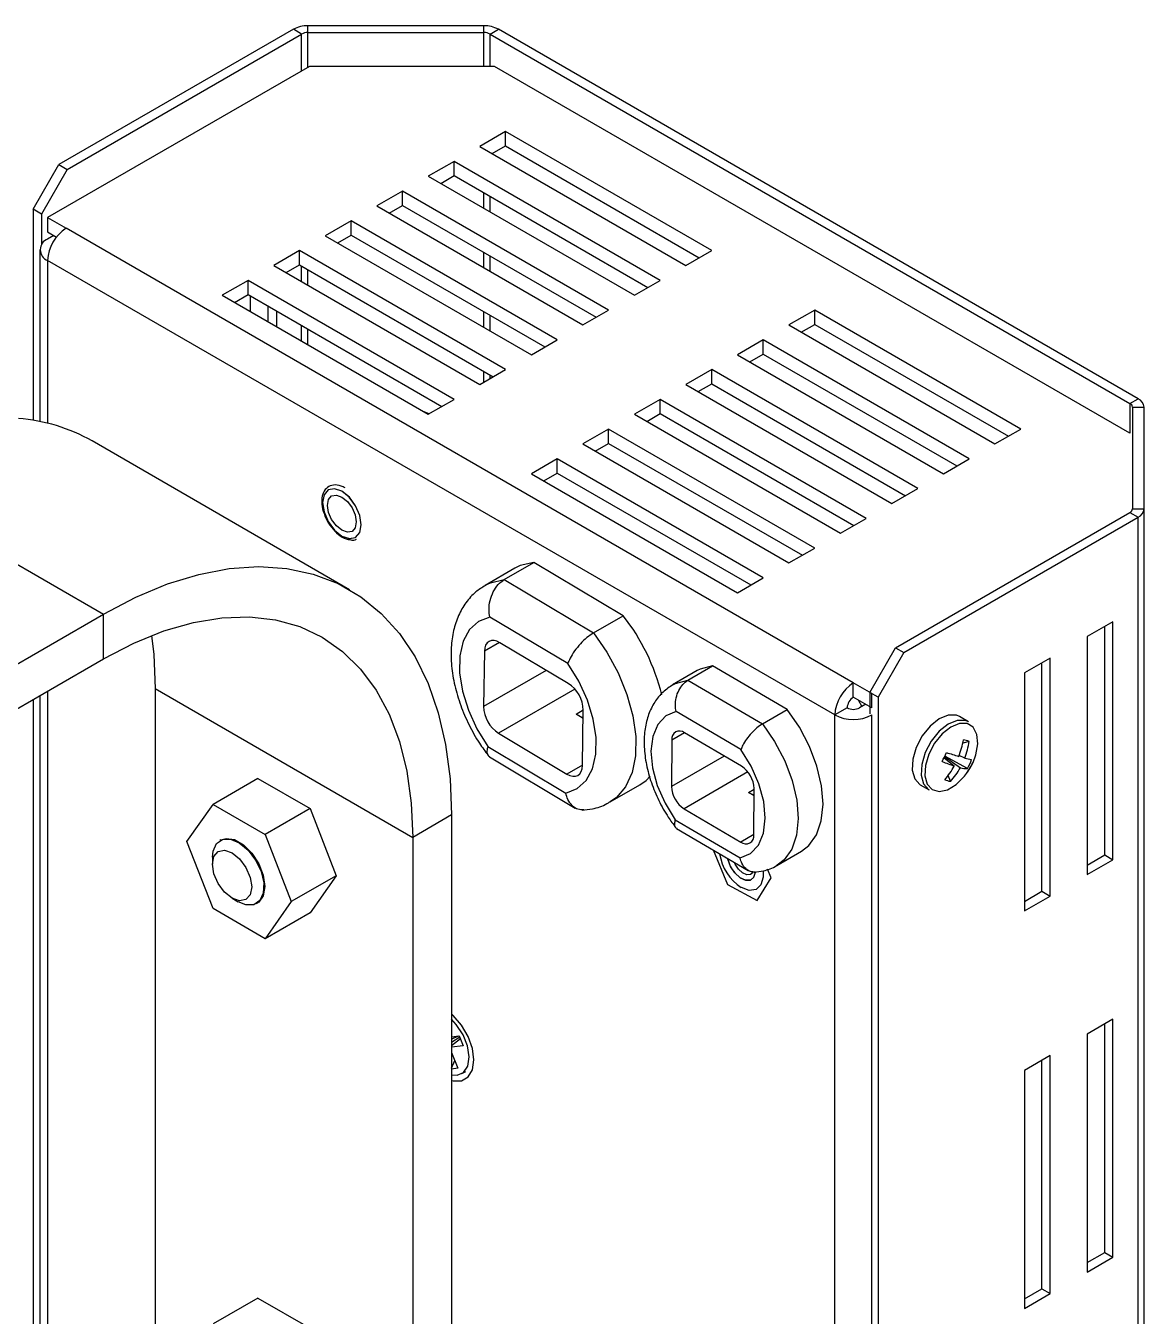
# Model space of a CAD drawing. Extents: x 2 to 136, y 1 to 99.
# Drawn here: x 103.138 to 106.976, y 18.283 to 22.71 of the extents above; entities that cross this region are included whole.
import ezdxf

# ---------------------------------------------------------------- set-up
doc = ezdxf.new("R2010")
doc.units = 0
doc.header["$MEASUREMENT"] = 0
doc.layers.add('OBJECT', color=7, linetype='CONTINUOUS')

msp = doc.modelspace()

# ---------------------------------------------------------------- linework, layer by layer
at = {"layer": 'OBJECT'}
for p, q in [((104.106, 22.6867), (104.106, 22.7098)), ((104.7104, 22.7098), (104.106, 22.7098)), ((104.7104, 22.6867), (104.7104, 22.7098)), ((104.0565, 22.698), (103.2521, 22.2336)), ((103.2804, 22.2173), (104.0848, 22.6816)), ((104.0848, 22.6816), (104.0565, 22.698)), ((104.0848, 22.5551), (104.0848, 22.6816)), ((104.106, 22.6867), (104.7104, 22.6867)), ((104.106, 22.5673), (104.106, 22.6867)), ((104.7104, 22.5707), (104.7104, 22.6867)), ((104.7317, 22.6816), (104.7599, 22.698)), ((104.7317, 22.6816), (106.9273, 21.4141)), ((104.7317, 22.5707), (104.7317, 22.6816)), ((106.9556, 21.4304), (104.7599, 22.698)), ((104.1118, 22.5707), (103.2132, 22.0519)), ((104.747, 22.5707), (104.1118, 22.5707)), ((106.9273, 21.312), (104.747, 22.5707)), ((104.7847, 22.3469), (104.6964, 22.2958)), ((105.4919, 21.9387), (104.7847, 22.3469)), ((104.7847, 22.2979), (104.7847, 22.3469)), ((104.6964, 22.2958), (105.4035, 21.8876)), ((104.7388, 22.2713), (104.7847, 22.2979)), ((104.7847, 22.2979), (105.4494, 21.9142)), ((103.1637, 22.0805), (103.2521, 22.2336)), ((103.2521, 22.2336), (103.2804, 22.2173)), ((104.608, 22.2448), (104.5196, 22.1938)), ((105.3151, 21.8366), (104.608, 22.2448)), ((104.608, 22.1958), (104.608, 22.2448)), ((103.2804, 22.2173), (103.192, 22.0642)), ((104.5196, 22.1938), (105.2267, 21.7856)), ((104.562, 22.1693), (104.608, 22.1958)), ((104.608, 22.1958), (105.2726, 21.8121)), ((104.4312, 22.1428), (104.3428, 22.0917)), ((105.1383, 21.7346), (104.4312, 22.1428)), ((104.4312, 22.0938), (104.4312, 22.1428)), ((104.7104, 22.0836), (104.7104, 22.1367)), ((104.3428, 22.0917), (105.0499, 21.6835)), ((104.3852, 22.0672), (104.4312, 22.0938)), ((104.4312, 22.0938), (105.0959, 21.7101)), ((104.7317, 22.0713), (104.7317, 22.1244)), ((103.192, 22.0642), (103.1637, 22.0805)), ((103.1637, 22.0805), (103.1637, 21.3563)), ((103.192, 22.0642), (103.192, 21.959)), ((103.2132, 22.0519), (103.2768, 22.0152)), ((103.2132, 22.0519), (103.2132, 22.0029)), ((103.2132, 22.0029), (103.2437, 21.9853)), ((105.978, 20.4559), (103.2768, 22.0152)), ((104.2544, 22.0407), (104.166, 21.9897)), ((104.9615, 21.6325), (104.2544, 22.0407)), ((104.2544, 21.9917), (104.2544, 22.0407)), ((103.2344, 21.9907), (103.2132, 21.9784)), ((104.166, 21.9897), (104.8731, 21.5815)), ((104.2085, 21.9652), (104.2544, 21.9917)), ((104.2544, 21.9917), (104.9191, 21.608)), ((103.1868, 21.9417), (103.1868, 21.3522)), ((104.0776, 21.9387), (103.9892, 21.8876)), ((104.7847, 21.5304), (104.0776, 21.9387)), ((104.0776, 21.8897), (104.0776, 21.9387)), ((104.7104, 21.8795), (104.7104, 21.9326)), ((104.7317, 21.8672), (104.7317, 21.9203)), ((105.4035, 21.8876), (105.4919, 21.9387)), ((105.9143, 20.3456), (103.2132, 21.905)), ((103.2132, 21.905), (103.2132, 21.3464)), ((103.9892, 21.8876), (104.6964, 21.4794)), ((104.0317, 21.8631), (104.0776, 21.8897)), ((104.0776, 21.8897), (104.7423, 21.506)), ((104.0848, 21.8325), (104.0848, 21.8855)), ((104.106, 21.8202), (104.106, 21.8733)), ((103.9009, 21.8366), (103.8125, 21.7856)), ((104.608, 21.4284), (103.9009, 21.8366)), ((103.9009, 21.7876), (103.9009, 21.8366)), ((105.2267, 21.7856), (105.3151, 21.8366)), ((103.8125, 21.7856), (104.5196, 21.3774)), ((103.8549, 21.7611), (103.9009, 21.7876)), ((103.9009, 21.7876), (104.5655, 21.4039)), ((103.9097, 21.7294), (103.9097, 21.7825)), ((103.9698, 21.6948), (103.9698, 21.7478)), ((105.0499, 21.6835), (105.1383, 21.7346)), ((105.8454, 21.7346), (105.757, 21.6835)), ((106.5525, 21.3263), (105.8454, 21.7346)), ((105.8454, 21.6856), (105.8454, 21.7346)), ((103.9981, 21.7315), (103.9981, 21.6784)), ((104.7104, 21.6754), (104.7104, 21.7285)), ((104.7317, 21.6631), (104.7317, 21.7162)), ((104.0848, 21.6284), (104.0848, 21.6814)), ((104.106, 21.6161), (104.106, 21.6692)), ((105.757, 21.6835), (106.4641, 21.2753)), ((105.7994, 21.659), (105.8454, 21.6856)), ((105.8454, 21.6856), (106.5101, 21.3019)), ((104.8731, 21.5815), (104.9615, 21.6325)), ((105.6686, 21.6325), (105.5802, 21.5815)), ((106.3757, 21.2243), (105.6686, 21.6325)), ((105.6686, 21.5835), (105.6686, 21.6325)), ((105.5802, 21.5815), (106.2873, 21.1733)), ((105.6227, 21.557), (105.6686, 21.5835)), ((105.6686, 21.5835), (106.3333, 21.1998)), ((104.6964, 21.4794), (104.7847, 21.5304)), ((104.7104, 21.4876), (104.7104, 21.5243)), ((105.4919, 21.5304), (105.4035, 21.4794)), ((106.199, 21.1222), (105.4919, 21.5304)), ((105.4919, 21.4815), (105.4919, 21.5304)), ((104.7317, 21.4998), (104.7317, 21.5121)), ((105.4035, 21.4794), (106.1106, 21.0712)), ((105.4459, 21.4549), (105.4919, 21.4815)), ((105.4919, 21.4815), (106.1565, 21.0977)), ((104.5196, 21.3774), (104.608, 21.4284)), ((105.3151, 21.4284), (105.2267, 21.3774)), ((106.0222, 21.0202), (105.3151, 21.4284)), ((105.3151, 21.3794), (105.3151, 21.4284)), ((106.9273, 21.4141), (106.9556, 21.4304)), ((104.5223, 21.3789), (104.5057, 21.3854)), ((106.9273, 21.4141), (106.9273, 21.312)), ((106.9361, 21.4019), (106.9361, 21.0529)), ((106.9361, 21.4019), (106.9761, 21.4019)), ((106.9761, 21.0529), (106.9761, 21.4019)), ((105.2267, 21.3774), (105.9338, 20.9692)), ((105.2691, 21.3529), (105.3151, 21.3794)), ((105.3151, 21.3794), (105.9797, 20.9957)), ((105.1383, 21.3263), (105.0499, 21.2753)), ((105.8454, 20.9181), (105.1383, 21.3263)), ((105.1383, 21.2774), (105.1383, 21.3263)), ((106.4641, 21.2753), (106.5525, 21.3263)), ((104.2495, 20.7754), (103.3656, 21.2857)), ((105.0499, 21.2753), (105.757, 20.8671)), ((105.0923, 21.2508), (105.1383, 21.2774)), ((105.1383, 21.2774), (105.803, 20.8936)), ((104.9615, 21.2243), (104.8731, 21.1733)), ((105.6686, 20.8161), (104.9615, 21.2243)), ((104.9615, 21.1753), (104.9615, 21.2243)), ((106.2873, 21.1733), (106.3757, 21.2243)), ((104.8731, 21.1733), (105.5802, 20.7651)), ((104.9156, 21.1488), (104.9615, 21.1753)), ((104.9615, 21.1753), (105.6262, 20.7916)), ((106.1106, 21.0712), (106.199, 21.1222)), ((106.1229, 20.5763), (106.9273, 21.0407)), ((106.9273, 21.0407), (106.9556, 21.0243)), ((106.9361, 21.0529), (106.9761, 21.0529)), ((106.9761, 15.5208), (106.9761, 21.0529)), ((105.9338, 20.9692), (106.0222, 21.0202)), ((106.1512, 20.56), (106.9556, 21.0243)), ((106.9556, 15.4923), (106.9556, 21.0243)), ((103.005, 20.923), (103.4055, 20.6918)), ((105.757, 20.8671), (105.8454, 20.9181)), ((104.8164, 20.8492), (104.7145, 20.7904)), ((104.7802, 20.81), (104.882, 20.8688)), ((105.1886, 20.6859), (104.882, 20.8688)), ((104.7802, 20.81), (105.0867, 20.6271)), ((105.5802, 20.7651), (105.6686, 20.8161)), ((100.2943, 18.8957), (103.4055, 20.6918)), ((103.4055, 20.5383), (103.4055, 20.6918)), ((104.998, 20.5219), (104.7308, 20.6814)), ((105.0867, 20.6271), (105.1886, 20.6859)), ((106.8689, 20.6656), (106.7806, 20.6146)), ((106.8407, 19.8654), (106.8407, 20.6493)), ((106.8689, 19.8491), (106.8689, 20.6656)), ((104.7637, 20.5946), (104.712, 20.5648)), ((104.9996, 20.4538), (104.7655, 20.5936)), ((106.7806, 20.6146), (106.7806, 19.7981)), ((104.712, 20.5648), (104.7091, 20.3744)), ((106.0346, 20.4232), (106.1229, 20.5763)), ((106.1512, 20.56), (106.0628, 20.4069)), ((106.1229, 20.5763), (106.1512, 20.56)), ((106.6533, 20.5411), (106.5649, 20.4901)), ((106.6533, 19.7246), (106.6533, 20.5411)), ((100.2943, 18.7422), (103.4055, 20.5383)), ((104.9245, 20.4987), (104.7091, 20.3744)), ((105.4425, 20.4977), (105.3576, 20.4487)), ((105.4105, 20.4649), (105.4953, 20.5139)), ((105.7508, 20.3639), (105.4953, 20.5139)), ((106.625, 19.7409), (106.625, 20.5248)), ((105.4105, 20.4649), (105.6659, 20.3149)), ((106.0416, 20.4191), (105.978, 20.4559)), ((105.978, 20.4069), (105.978, 20.4559)), ((106.5649, 20.4901), (106.5649, 19.6736)), ((103.1868, 20.4121), (103.1868, 16.7608)), ((103.2132, 20.4273), (103.2132, 16.724)), ((103.5823, 20.4361), (104.4662, 19.9258)), ((103.5823, 20.4361), (103.5823, 14.5993)), ((105.0226, 20.4339), (104.7608, 20.2828)), ((106.0416, 20.3701), (105.978, 20.4069)), ((106.0628, 20.4069), (106.0346, 20.4232)), ((106.0346, 20.4232), (106.0346, 20.3497)), ((106.0416, 20.3701), (106.0416, 20.4191)), ((106.0628, 20.4069), (106.0628, 15.0789)), ((103.1637, 20.3987), (103.1637, 16.7526)), ((105.0264, 20.3484), (105.0513, 20.3628)), ((105.6659, 20.3149), (105.7508, 20.3639)), ((105.9568, 20.3701), (105.9143, 20.3456)), ((105.9949, 20.3971), (106.0068, 20.3745)), ((106.0204, 20.3824), (105.9992, 20.3701)), ((105.0509, 20.3338), (105.0264, 20.3484)), ((105.0264, 20.3484), (105.0509, 20.3364)), ((105.0485, 20.1718), (105.0513, 20.3622)), ((105.5925, 20.2268), (105.3698, 20.3575)), ((105.9143, 15.1647), (105.9143, 20.3456)), ((106.0416, 15.1647), (106.0416, 20.3456)), ((106.3732, 20.3223), (106.3425, 20.34)), ((104.7608, 20.2828), (104.995, 20.143)), ((105.3983, 20.2849), (105.3549, 20.2598)), ((105.5942, 20.1699), (105.3991, 20.2844)), ((104.7243, 20.2375), (104.9914, 20.078)), ((105.3549, 20.2598), (105.3537, 20.1004)), ((106.3753, 20.2552), (106.3536, 20.2491)), ((104.729, 20.2025), (105.024, 20.0265)), ((105.5347, 20.2049), (105.3537, 20.1004)), ((106.3243, 20.1706), (106.2889, 20.1984)), ((106.2911, 20.203), (106.3452, 20.1647)), ((106.3695, 20.1619), (106.2919, 20.2047)), ((106.3606, 20.1977), (106.3408, 20.2061)), ((105.0485, 20.1739), (104.995, 20.143)), ((105.6159, 20.1505), (105.3972, 20.0242)), ((103.9348, 20.128), (103.7807, 20.039)), ((103.9348, 20.128), (104.1137, 20.0248)), ((105.1435, 20.0473), (105.2453, 20.1061)), ((106.2075, 20.1062), (106.2382, 20.0885)), ((106.311, 20.1181), (106.3037, 20.1385)), ((105.6185, 20.0796), (105.6377, 20.0906)), ((105.6375, 20.0684), (105.6185, 20.0796)), ((105.6185, 20.0796), (105.6375, 20.0703)), ((105.6365, 19.9344), (105.6377, 20.0937)), ((103.6913, 19.9118), (103.7807, 20.039)), ((103.7807, 20.039), (103.9595, 19.9358)), ((104.1137, 20.0248), (103.9595, 19.9358)), ((104.1137, 20.0248), (104.2031, 19.7944)), ((105.3972, 20.0242), (105.5923, 19.9097)), ((104.5991, 20.0026), (104.4662, 19.9258)), ((104.5991, 20.0026), (104.5991, 16.207)), ((105.3671, 19.986), (105.5898, 19.8553)), ((103.9595, 19.9358), (104.0489, 19.7054)), ((104.4662, 19.9258), (104.4662, 13.9711)), ((105.3716, 19.9564), (105.6175, 19.8121)), ((105.6365, 19.9352), (105.5923, 19.9097)), ((103.7807, 19.6814), (103.6913, 19.9118)), ((103.8076, 19.9169), (103.8046, 19.9151)), ((105.4966, 19.8831), (105.5464, 19.7636)), ((105.7151, 19.8294), (105.7999, 19.8784)), ((103.7787, 19.8579), (103.7787, 19.8336)), ((106.7806, 19.8307), (106.8407, 19.8654)), ((106.7806, 19.7981), (106.8689, 19.8491)), ((106.8407, 19.8654), (106.8689, 19.8491)), ((104.2031, 19.7944), (104.0489, 19.7054)), ((104.2031, 19.7944), (104.1137, 19.6672)), ((105.6483, 19.7097), (105.6956, 19.7868)), ((105.6956, 19.7868), (105.6832, 19.8166)), ((105.5464, 19.7636), (105.6483, 19.7097)), ((105.6282, 19.781), (105.6282, 19.7811)), ((103.846, 19.717), (103.8671, 19.7048)), ((103.9296, 19.6986), (103.9326, 19.7004)), ((104.0489, 19.7054), (103.9595, 19.5782)), ((106.5649, 19.7062), (106.625, 19.7409)), ((106.5649, 19.6736), (106.6533, 19.7246)), ((106.625, 19.7409), (106.6533, 19.7246)), ((103.9595, 19.5782), (103.7807, 19.6814)), ((104.1137, 19.6672), (103.9595, 19.5782)), ((106.8689, 19.302), (106.7806, 19.251)), ((106.8689, 18.4855), (106.8689, 19.302)), ((106.8407, 18.5018), (106.8407, 19.2857)), ((104.5991, 19.2421), (104.6259, 19.2452)), ((104.5991, 19.2335), (104.6237, 19.245)), ((104.5991, 19.2228), (104.6273, 19.2418)), ((104.6302, 19.2343), (104.5991, 19.2105)), ((104.6259, 19.2452), (104.6397, 19.2106)), ((106.7806, 19.251), (106.7806, 18.4344)), ((104.6397, 19.2106), (104.5991, 19.206)), ((104.5991, 19.1876), (104.6207, 19.1337)), ((106.6533, 19.1775), (106.5649, 19.1265)), ((106.6533, 18.361), (106.6533, 19.1775)), ((104.5991, 19.1346), (104.61, 19.1604)), ((104.6207, 19.1337), (104.5991, 19.1312)), ((104.6347, 19.1155), (104.648, 19.1232)), ((106.5649, 19.1265), (106.5649, 18.3099)), ((106.625, 18.3773), (106.625, 19.1612)), ((106.7806, 18.4671), (106.8407, 18.5018)), ((106.7806, 18.4344), (106.8689, 18.4855)), ((106.8407, 18.5018), (106.8689, 18.4855)), ((106.5649, 18.3426), (106.625, 18.3773)), ((106.625, 18.3773), (106.6533, 18.361)), ((103.9348, 18.3455), (103.7807, 18.2565)), ((103.9348, 18.3455), (104.1137, 18.2423)), ((106.5649, 18.3099), (106.6533, 18.361))]:
    msp.add_line(p, q, dxfattribs=at)
at = {"layer": 'OBJECT', "flags": 128}
for points in [[(104.2231, 21.1132), (104.1976, 21.122), (104.176, 21.1178), (104.1616, 21.1012), (104.1566, 21.0748), (104.1616, 21.0424), (104.176, 21.0092), (104.1976, 20.9801), (104.2231, 20.9595), (104.2486, 20.9507), (104.2701, 20.9548), (104.2846, 20.9714), (104.2896, 20.9979), (104.2846, 21.0303), (104.2701, 21.0635), (104.2486, 21.0926), (104.2231, 21.1132)], [(104.2229, 21.1129), (104.1975, 21.1218), (104.176, 21.1176), (104.1616, 21.101), (104.1566, 21.0746), (104.1616, 21.0423), (104.176, 21.0091), (104.1975, 20.9801), (104.2229, 20.9596), (104.2484, 20.9508), (104.2699, 20.9549), (104.2843, 20.9715), (104.2893, 20.9979), (104.2843, 21.0302), (104.2699, 21.0634), (104.2484, 21.0924), (104.2229, 21.1129)], [(104.2231, 21.113), (104.1977, 21.1218), (104.1761, 21.1177)], [(104.2229, 20.9791), (104.204, 20.9944), (104.1879, 21.016), (104.1772, 21.0408), (104.1735, 21.0648), (104.1772, 21.0845), (104.1879, 21.0969), (104.204, 21.1), (104.2229, 21.0934), (104.2419, 21.0781), (104.2579, 21.0565), (104.2687, 21.0317), (104.2724, 21.0077), (104.2687, 20.988), (104.2579, 20.9756), (104.2419, 20.9725), (104.2229, 20.9791)], [(104.27, 20.955), (104.27, 20.955), (104.2844, 20.9716), (104.2895, 20.998), (104.2844, 21.0303), (104.27, 21.0635), (104.2485, 21.0925), (104.2231, 21.113)], [(103.4055, 20.6918), (103.5157, 20.7495), (103.6249, 20.795), (103.7322, 20.8278), (103.8367, 20.8477), (103.9376, 20.8545), (104.0339, 20.8481), (104.1248, 20.8287), (104.2097, 20.7963), (104.2876, 20.7513), (104.358, 20.694), (104.4203, 20.6249), (104.474, 20.5447), (104.5185, 20.4539), (104.5536, 20.3534), (104.5788, 20.2441), (104.594, 20.1268), (104.5991, 20.0026)], [(104.882, 20.8688), (104.8349, 20.8582), (104.8164, 20.8492)], [(104.7147, 20.7905), (104.7331, 20.7994), (104.7802, 20.81)], [(103.4055, 20.5383), (103.5095, 20.5924), (103.6125, 20.6342), (103.7134, 20.6633), (103.8114, 20.6794), (103.9055, 20.6823), (103.9948, 20.6721), (104.0784, 20.6487), (104.1555, 20.6125), (104.2254, 20.5638), (104.2874, 20.5031), (104.341, 20.4309), (104.3855, 20.3479), (104.4205, 20.255), (104.4458, 20.153), (104.4611, 20.0429), (104.4662, 19.9258)], [(104.7308, 20.6814), (104.692, 20.6665), (104.6609, 20.6384), (104.6391, 20.5984), (104.6275, 20.5483), (104.6266, 20.4905), (104.6366, 20.4276), (104.6569, 20.3624), (104.6865, 20.2981), (104.7243, 20.2375)], [(103.5695, 20.6183), (103.5772, 20.5532), (103.5823, 20.4361)], [(104.7655, 20.5936), (104.7552, 20.5986), (104.7453, 20.601), (104.7361, 20.6009), (104.728, 20.5982), (104.7213, 20.593), (104.7163, 20.5854), (104.7131, 20.5759), (104.712, 20.5648)], [(105.0867, 20.6271), (105.1327, 20.5609), (105.1713, 20.4897), (105.2013, 20.416), (105.2216, 20.3424), (105.2315, 20.2715), (105.2305, 20.2058), (105.2187, 20.1478), (105.1966, 20.0995), (105.165, 20.0625), (105.1433, 20.0472)], [(104.9914, 20.078), (105.0303, 20.0929), (105.0613, 20.121), (105.0832, 20.161), (105.0948, 20.2111), (105.0956, 20.2689), (105.0857, 20.3318), (105.0654, 20.397), (105.0357, 20.4613), (104.998, 20.5219)], [(105.4953, 20.5139), (105.4527, 20.5029), (105.4425, 20.4977)], [(105.3558, 20.4476), (105.3679, 20.4539), (105.4105, 20.4649)], [(105.7999, 19.8784), (105.825, 19.8977), (105.8515, 19.9348), (105.8681, 19.9828), (105.874, 20.0397), (105.869, 20.103), (105.8532, 20.1699), (105.8275, 20.2377), (105.7928, 20.3033), (105.7508, 20.3639)], [(105.3698, 20.3575), (105.3341, 20.3423), (105.3069, 20.3133), (105.2897, 20.2723), (105.2836, 20.2216), (105.2889, 20.1642), (105.3053, 20.1034), (105.3319, 20.0428), (105.3671, 19.986)], [(106.3425, 20.34), (106.3319, 20.3445), (106.3039, 20.3449), (106.2728, 20.3321), (106.2419, 20.3074), (106.2146, 20.2737), (106.1939, 20.2345), (106.1819, 20.194), (106.18, 20.1567), (106.1885, 20.1266), (106.2062, 20.1069), (106.2075, 20.1062)], [(106.3732, 20.3223), (106.3625, 20.3268), (106.3346, 20.3272), (106.3035, 20.3143), (106.2726, 20.2897), (106.2453, 20.256), (106.2246, 20.2167), (106.2126, 20.1763), (106.2107, 20.139), (106.2191, 20.1089), (106.2369, 20.0892), (106.2382, 20.0885)], [(105.6659, 20.3149), (105.708, 20.2543), (105.7427, 20.1887), (105.7684, 20.1209), (105.7841, 20.054), (105.7891, 19.9907), (105.7832, 19.9338), (105.7667, 19.8858), (105.7402, 19.8487), (105.717, 19.8305)], [(106.3685, 20.3162), (106.3418, 20.3165), (106.3122, 20.3043), (106.2827, 20.2809), (106.2567, 20.2487), (106.2369, 20.2112), (106.2255, 20.1727), (106.2237, 20.1371), (106.2318, 20.1084), (106.2487, 20.0896), (106.2728, 20.0829), (106.3014, 20.0889), (106.3313, 20.107), (106.3594, 20.1352), (106.3667, 20.1448)], [(106.3887, 20.1829), (106.3985, 20.209), (106.4051, 20.2466), (106.402, 20.2792), (106.3893, 20.3033), (106.3685, 20.3162)], [(105.5898, 19.8553), (105.6255, 19.8705), (105.6527, 19.8995), (105.6699, 19.9405), (105.676, 19.9912), (105.6707, 20.0486), (105.6543, 20.1094), (105.6277, 20.17), (105.5925, 20.2268)], [(104.995, 20.143), (105.0053, 20.138), (105.0152, 20.1356), (105.0244, 20.1357), (105.0325, 20.1384), (105.0391, 20.1437), (105.0441, 20.1512), (105.0473, 20.1607), (105.0485, 20.1718)], [(106.3667, 20.1448), (106.3827, 20.1705), (106.3887, 20.1829)], [(105.2453, 20.1061), (105.2668, 20.1213), (105.2812, 20.1354)], [(103.8076, 19.9169), (103.8259, 19.9225), (103.8548, 19.918), (103.8855, 19.9003), (103.9143, 19.8715), (103.9378, 19.8351), (103.9532, 19.7956), (103.9585, 19.7576), (103.9532, 19.7258), (103.9378, 19.7039), (103.9326, 19.7004)], [(103.7787, 19.8579), (103.7808, 19.8788), (103.7926, 19.9048), (103.8133, 19.9189), (103.8406, 19.9196), (103.871, 19.9066), (103.901, 19.8816)], [(103.8719, 19.8517), (103.8937, 19.8222), (103.9083, 19.7885), (103.9134, 19.7558), (103.9083, 19.729), (103.8937, 19.7122), (103.8718, 19.708), (103.846, 19.717), (103.8203, 19.7378), (103.7984, 19.7673), (103.7838, 19.8009), (103.7787, 19.8336), (103.7838, 19.8604), (103.7985, 19.8772), (103.8203, 19.8815), (103.8461, 19.8725), (103.8719, 19.8517)], [(103.901, 19.8816), (103.9268, 19.8476), (103.9455, 19.8087), (103.9547, 19.7696), (103.9534, 19.7349), (103.9416, 19.709), (103.9209, 19.6948), (103.8936, 19.6942), (103.8671, 19.7048)], [(105.6282, 19.7811), (105.625, 19.7795), (105.6083, 19.7786), (105.5894, 19.7872), (105.5711, 19.8039), (105.5563, 19.8263), (105.5472, 19.8508), (105.5466, 19.8537)], [(105.6347, 19.8056), (105.6257, 19.798), (105.6128, 19.7973), (105.5982, 19.8039), (105.5841, 19.8169), (105.5727, 19.8341), (105.5699, 19.84)], [(105.5711, 19.8039), (105.5893, 19.7872), (105.6083, 19.7786), (105.625, 19.7795), (105.6369, 19.7897), (105.6421, 19.8059)], [(105.6682, 19.8101), (105.6687, 19.7895), (105.6611, 19.7631), (105.6444, 19.7472), (105.6209, 19.744), (105.5937, 19.7538)], [(104.5991, 19.0922), (104.6052, 19.0907), (104.6337, 19.091), (104.6563, 19.104), (104.6708, 19.1286), (104.6759, 19.1621), (104.6708, 19.2015), (104.6563, 19.2428), (104.6337, 19.2819), (104.6052, 19.3151), (104.5991, 19.3207)], [(104.5991, 19.1112), (104.618, 19.1101), (104.6407, 19.1197), (104.6552, 19.1415), (104.6599, 19.173), (104.6542, 19.2102), (104.6388, 19.2488), (104.6156, 19.284), (104.5991, 19.3016)]]:
    msp.add_lwpolyline(points, dxfattribs=at)
at = {"layer": 'OBJECT'}
for centre, radius, start, end in [((104.104, 22.6088), 0.101, 88.8562, 118.04), ((104.7125, 22.6088), 0.101, 61.9601, 91.1438), ((104.1051, 22.6434), 0.0433, 88.8552, 118.0406), ((104.7113, 22.6434), 0.0433, 61.9585, 91.1442), ((103.3514, 21.8987), 0.1383, 122.6053, 177.3948), ((103.2271, 21.9417), 0.0393, 110.7834, 249.2168), ((106.9411, 21.3984), 0.0352, 5.6954, 65.6246), ((106.9211, 21.4004), 0.0151, 5.6952, 65.6273), ((103.0692, 20.7643), 0.5998, 60.3821, 85.8152), ((106.9211, 21.0544), 0.0151, 294.3745, 354.3052), ((106.9411, 21.0564), 0.0352, 294.3752, 354.3038), ((104.6284, 20.2457), 0.7124, 13.7138, 38.1578), ((104.9371, 20.3581), 0.1143, 2.0382, 56.8377), ((106.0525, 20.3393), 0.1383, 122.6053, 177.3948), ((106.0028, 20.368), 0.0461, 122.6051, 177.3949), ((104.8234, 20.3785), 0.1143, 182.0381, 236.8379), ((105.978, 20.4111), 0.0461, 242.6104, 297.3896), ((105.978, 20.4684), 0.1383, 242.6096, 297.3904), ((105.3817, 20.2637), 0.0271, 49.9704, 188.377), ((106.0663, 20.3114), 0.294, 338.4858, 350.0625), ((106.3237, 20.1082), 0.1558, 70.6663, 78.097), ((106.1211, 20.2895), 0.2565, 339.0369, 352.3146), ((105.5748, 20.5367), 0.7902, 333.6548, 336.1203), ((106.486, 20.665), 0.5202, 247.0233, 251.8943), ((106.752, 21.5932), 1.4494, 251.7193, 253.4773), ((106.4194, 20.4112), 0.2214, 254.6106, 260.7967), ((106.1907, 20.2645), 0.2062, 330.1594, 339.6157), ((105.5425, 20.0899), 0.0953, 2.3267, 57.1187), ((106.0913, 20.2978), 0.2655, 318.9765, 331.3685), ((106.1378, 20.2806), 0.2376, 316.8256, 330.8033), ((106.3676, 20.2502), 0.0884, 255.2904, 271.2545), ((106.1874, 20.2737), 0.2208, 324.2814, 335.724), ((105.4489, 20.1043), 0.0953, 182.3269, 237.1186), ((106.3263, 20.2102), 0.0933, 248.1723, 260.591), ((105.6097, 19.9304), 0.0271, 229.9705, 8.3767), ((105.6841, 19.8936), 0.1665, 188.2522, 237.0973), ((105.656, 19.8768), 0.1119, 191.8593, 220.6332)]:
    msp.add_arc(centre, radius, start, end, dxfattribs=at)
for points, knots in [([(104.2338, 21.1245), (104.2292, 21.1269), (104.2157, 21.1338), (104.1943, 21.1365), (104.1725, 21.128), (104.1583, 21.1096), (104.1526, 21.0838), (104.1556, 21.0528), (104.1673, 21.0196), (104.1864, 20.9884), (104.2106, 20.9639), (104.2331, 20.949), (104.2462, 20.9478), (104.2506, 20.9474)], [0, 0, 0, 0, 0.053911, 0.157683, 0.248059, 0.342873, 0.438018, 0.53837, 0.640337, 0.742213, 0.84444, 0.947576, 1, 1, 1, 1]), ([(104.2506, 20.9474), (104.2552, 20.9462), (104.2633, 20.9439), (104.2699, 20.9472), (104.2728, 20.9487)], [0, 0, 0, 0, 0.562442, 1, 1, 1, 1]), ([(104.7308, 20.6814), (104.7308, 20.6816), (104.7291, 20.6893), (104.727, 20.708), (104.7304, 20.7381), (104.7415, 20.7685), (104.7585, 20.7944), (104.773, 20.8048), (104.7802, 20.81)], [0, 0, 0, 0, 0.003689, 0.169182, 0.383484, 0.590873, 0.795386, 1, 1, 1, 1]), ([(104.7154, 20.7896), (104.7041, 20.7828), (104.6785, 20.7673), (104.6473, 20.7316), (104.6215, 20.6869), (104.6046, 20.6351), (104.5965, 20.5771), (104.598, 20.5136), (104.6091, 20.4467), (104.6293, 20.3786), (104.6581, 20.3119), (104.6902, 20.2538), (104.7148, 20.2207), (104.7249, 20.2071)], [0, 0, 0, 0, 0.067781, 0.154467, 0.241719, 0.332181, 0.427215, 0.526237, 0.62725, 0.728243, 0.828823, 0.929194, 1, 1, 1, 1]), ([(105.0867, 20.6271), (105.0791, 20.6221), (105.0638, 20.6121), (105.0408, 20.5898), (105.0205, 20.5649), (105.006, 20.5415), (105, 20.5276), (104.9981, 20.522), (104.998, 20.5219)], [0, 0, 0, 0, 0.204614, 0.409127, 0.616517, 0.830818, 0.996312, 1, 1, 1, 1]), ([(105.3698, 20.3575), (105.3698, 20.3577), (105.3683, 20.3642), (105.3665, 20.3797), (105.3691, 20.4049), (105.3783, 20.4302), (105.3924, 20.4518), (105.4044, 20.4605), (105.4105, 20.4649)], [0, 0, 0, 0, 0.003688, 0.16918, 0.383479, 0.590872, 0.795386, 1, 1, 1, 1]), ([(105.3552, 20.4466), (105.3434, 20.4386), (105.319, 20.422), (105.2918, 20.3853), (105.2719, 20.3417), (105.2609, 20.2916), (105.259, 20.2357), (105.2666, 20.1755), (105.2836, 20.1134), (105.3092, 20.0523), (105.3378, 20.0005), (105.3595, 19.9716), (105.3679, 19.9603)], [0, 0, 0, 0, 0.0882691, 0.1831343, 0.2796804, 0.3809367, 0.4876307, 0.5978555, 0.7087579, 0.8192428, 0.9294756, 1, 1, 1, 1]), ([(105.6659, 20.3149), (105.6596, 20.3108), (105.6469, 20.3024), (105.6277, 20.2838), (105.6109, 20.2629), (105.599, 20.2433), (105.5941, 20.2317), (105.5925, 20.2269), (105.5925, 20.2268)], [0, 0, 0, 0, 0.204614, 0.409128, 0.616519, 0.830817, 0.996312, 1, 1, 1, 1]), ([(104.7243, 20.2375), (104.7242, 20.2374), (104.7223, 20.2318), (104.72, 20.2202), (104.7214, 20.2078), (104.7275, 20.2047), (104.7297, 20.2036)], [0, 0, 0, 0, 0.007352, 0.337262, 0.764473, 1, 1, 1, 1]), ([(105.0529, 20.0201), (105.0461, 20.0202), (105.0317, 20.0204), (105.0126, 20.0335), (104.9988, 20.0534), (104.9932, 20.0701), (104.9915, 20.0778), (104.9914, 20.078)], [0, 0, 0, 0, 0.2382107, 0.5055913, 0.7818799, 0.9952438, 1, 1, 1, 1]), ([(105.0471, 20.0192), (105.0589, 20.0205), (105.0884, 20.0237), (105.1215, 20.0335), (105.1394, 20.0459), (105.1427, 20.0482)], [0, 0, 0, 0, 0.3522508, 0.8805393, 1, 1, 1, 1]), ([(105.3671, 19.986), (105.3671, 19.9859), (105.3655, 19.9812), (105.3637, 19.9714), (105.365, 19.9609), (105.3702, 19.9583), (105.3721, 19.9573)], [0, 0, 0, 0, 0.007309, 0.335471, 0.760409, 1, 1, 1, 1]), ([(105.642, 19.8068), (105.6361, 19.8069), (105.6239, 19.8071), (105.6077, 19.8181), (105.596, 19.8347), (105.5913, 19.8486), (105.5898, 19.8551), (105.5898, 19.8553)], [0, 0, 0, 0, 0.244212, 0.509486, 0.783601, 0.995285, 1, 1, 1, 1]), ([(105.6373, 19.8062), (105.648, 19.8076), (105.6747, 19.811), (105.7027, 19.8199), (105.7165, 19.8307), (105.7176, 19.8315)], [0, 0, 0, 0, 0.382184, 0.952318, 1, 1, 1, 1])]:
    msp.add_open_spline(points, degree=3, knots=knots, dxfattribs=at)

doc.saveas('drawing.dxf')
